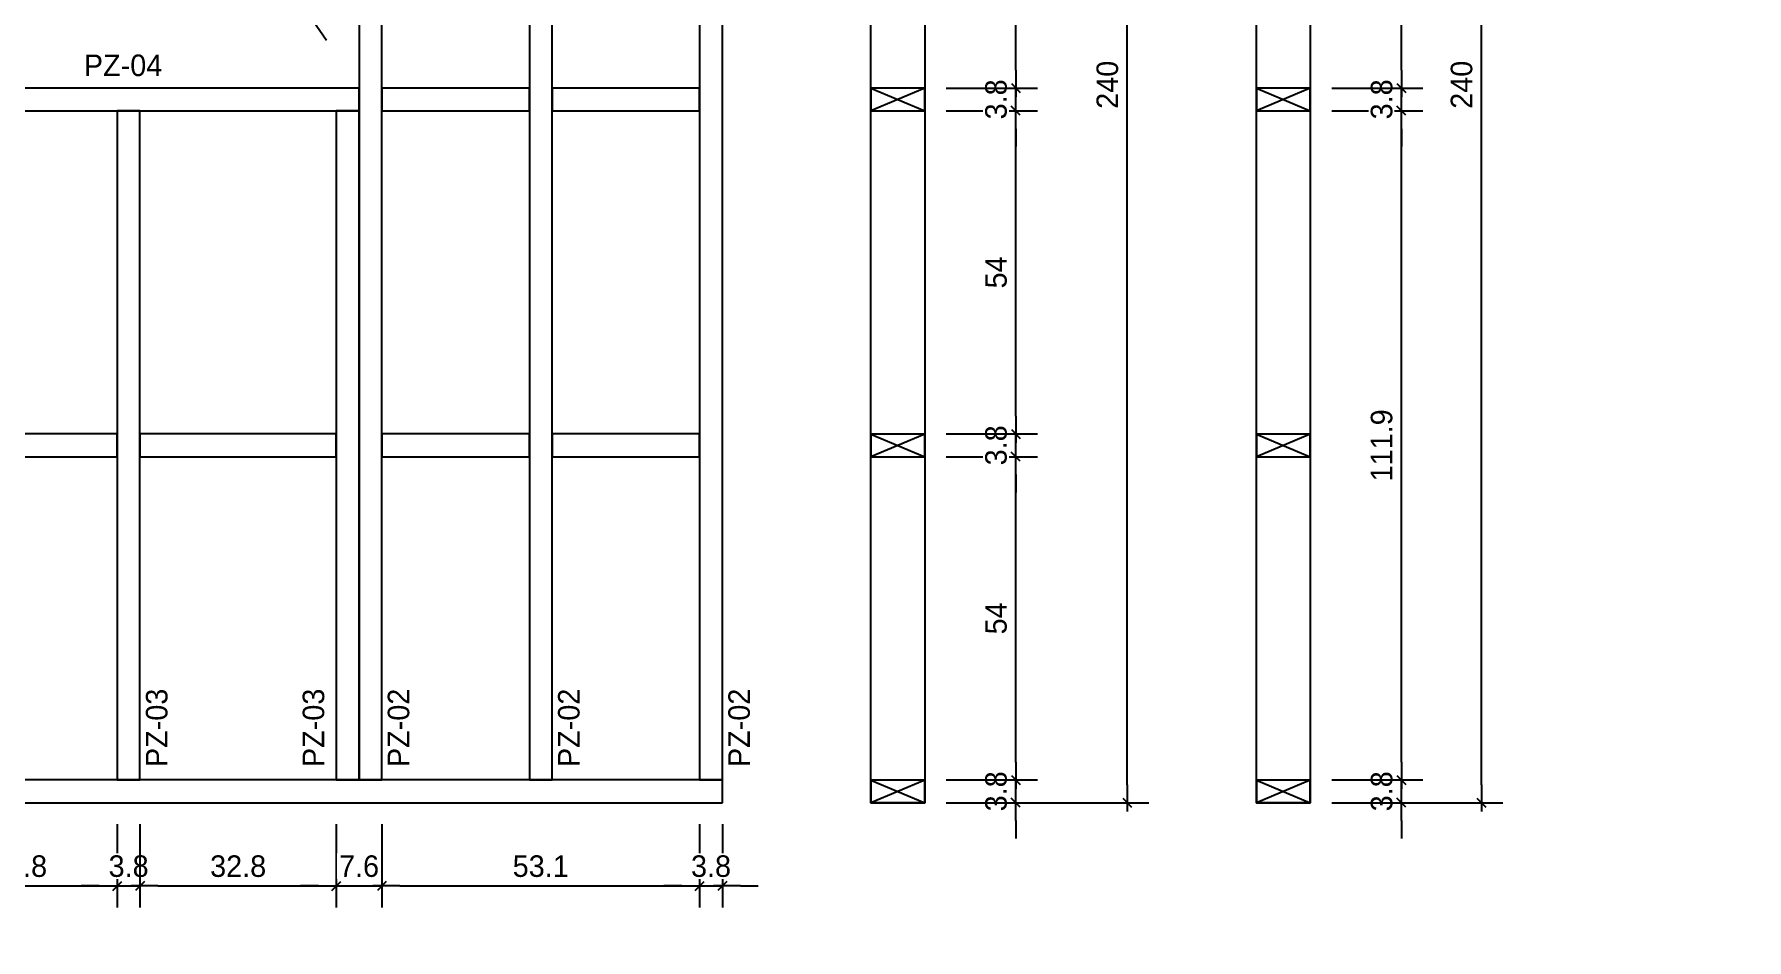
# Model space of a CAD drawing. Header units: millimetres. Extents: x 19458 to 19801, y 4351 to 4752.
# Drawn here: x 19520.643 to 19523.504, y 4504.758 to 4506.272 of the extents above; entities that cross this region are included whole.
import ezdxf

# ---------------------------------------------------------------- set-up
doc = ezdxf.new("R2010")
doc.units = ezdxf.units.MM
doc.linetypes.add('HIDDEN2', pattern=[4.7625, 3.175, -1.5875])
for name, color, linetype in [('0 @ 0.2', 7, 'Continuous'), ('cotas', 1, 'Continuous'), ('cotas @ 400', 1, 'Continuous'), ('cotas @ 500', 1, 'Continuous'), ('PANELES PARED', 2, 'Continuous'), ('TEXTO @ 0.2', 2, 'Continuous')]:
    doc.layers.add(name, color=color, linetype=linetype)
doc.styles.add('century gothic', font='GOTHIC.TTF')
doc.styles.add('COTAS SMC', font='GOTHIC.TTF')
doc.dimstyles.new('ANOTATIVE 100 SMCONSTRUCCIONES', dxfattribs={"dimscale": 0, "dimtxt": 0.18, "dimasz": 0.15, "dimexe": 0.18, "dimexo": 0.09, "dimgap": 0.1, "dimtad": 1, "dimzin": 0, "dimdsep": 46, "dimtxsty": 'century gothic', "dimblk1": 'FLECHA1', "dimblk2": 'FLECHA1', "dimsah": 1, "dimcen": 0.18, "dimdle": 0.075, "dimclrd": 1, "dimclre": 1, "dimclrt": 2, "dimaunit": 1, "dimadec": 0, "dimazin": 0, "dimtfac": 0.75, "dimtix": 1, "dimtmove": 2, "dimatfit": 3, "dimfxl": 0.09, "dimtvp": 1.5, "dimtfill": 1, "dimtolj": 1, "dimtzin": 0, "dimarcsym": 0})
doc.dimstyles.new('ANOTATIVE CM SMCONSTRUCCIONES', dxfattribs={"dimscale": 0, "dimtxt": 0.18, "dimasz": 0.15, "dimexe": 0.18, "dimexo": 0.18, "dimgap": 0.07, "dimtad": 1, "dimdec": 1, "dimlfac": 100, "dimdsep": 46, "dimtxsty": 'century gothic', "dimblk1": 'FLECHA1', "dimblk2": 'FLECHA1', "dimsah": 1, "dimcen": 0.18, "dimdle": 0.075, "dimclrd": 1, "dimclre": 1, "dimclrt": 2, "dimaunit": 1, "dimadec": 0, "dimazin": 2, "dimtfac": 0.75, "dimtdec": 1, "dimtix": 1, "dimtmove": 2, "dimatfit": 3, "dimfxl": 0.09, "dimtvp": 1.5, "dimtfill": 1, "dimtolj": 1, "dimtzin": 0, "dimarcsym": 0})
doc.dimstyles.new('PIES SMCONSTRUCCIONES', dxfattribs={"dimscale": 0, "dimtxt": 0.18, "dimasz": 0.2, "dimexe": 0.18, "dimexo": 0, "dimgap": 0.1, "dimtad": 1, "dimdec": 0, "dimlfac": 39.370079, "dimzin": 0, "dimdsep": 46, "dimlunit": 4, "dimtxsty": 'COTAS SMC', "dimblk1": 'FLECHA1', "dimblk2": 'FLECHA1', "dimsah": 1, "dimcen": 0.2, "dimdle": 0.075, "dimclrd": 1, "dimclre": 1, "dimclrt": 2, "dimaunit": 1, "dimadec": 0, "dimazin": 0, "dimtfac": 0.75, "dimtdec": 0, "dimtix": 1, "dimtmove": 2, "dimatfit": 3, "dimfxl": 0.09, "dimtvp": 1.5, "dimtfill": 1, "dimtolj": 1, "dimtzin": 0, "dimarcsym": 0})

# ---------------------------------------------------------------- blocks, each defined once
blk = doc.blocks.new('FLECHA1')
at = {"color": 4}
blk.add_line((-0.246176, -0.248081), (0.248081, 0.25), dxfattribs=at)
at = {"color": 1}
blk.add_line((-1, 0), (0.496162, 0), dxfattribs=at)
blk = doc.blocks.new('*D1568')
at = {"layer": 'cotas', "color": 1, "lineweight": -2, "transparency": 16777216}
for p, q in [((19614.326, 4625.8448), (19614.326, 4700.8448)), ((19570.9836, 4550.8448), (19524.326, 4550.8448)), ((19614.326, 4548.4298), (19614.326, 4550.8448)), ((19570.5339, 4548.4298), (19524.326, 4548.4298)), ((19614.326, 4473.4298), (19614.326, 4398.4298))]:
    blk.add_line(p, q, dxfattribs=at)
at = {"layer": 'Defpoints', "color": 0, "transparency": 16777216}
for p in [(19614.326, 4550.8448), (19615.9836, 4550.8448), (19615.5339, 4548.4298)]:
    blk.add_point(p, dxfattribs=at)
at = {"layer": 'cotas', "color": 1, "lineweight": -2, "transparency": 16777216, "xscale": 75, "yscale": 75, "zscale": 75}
for p, rotation in [((19614.326, 4550.8448), 270), ((19614.326, 4548.4298), 90)]:
    blk.add_blockref('FLECHA1', p, dxfattribs=dict(at, rotation=rotation))
at = {"layer": 'cotas', "color": 2, "transparency": 16777216, "insert": (19517.3376, 4549.6373), "char_height": 90, "attachment_point": 5, "rotation": 90, "style": 'century gothic', "bg_fill": 3, "box_fill_scale": 1.1, "bg_fill_color": 256, "bg_fill_true_color": 13158600, "bg_fill_transparency": 0}
blk.add_mtext('\\A1;2.42', dxfattribs=at)
blk = doc.blocks.new('*D1620')
at = {"layer": 'cotas', "color": 1, "lineweight": -2, "transparency": 16777216}
for p, q in [((19614.326, 4610.8448), (19614.326, 4670.8448)), ((19579.9836, 4550.8448), (19542.326, 4550.8448)), ((19614.326, 4548.4298), (19614.326, 4550.8448)), ((19579.5339, 4548.4298), (19542.326, 4548.4298)), ((19614.326, 4488.4298), (19614.326, 4428.4298))]:
    blk.add_line(p, q, dxfattribs=at)
at = {"layer": 'Defpoints', "color": 0, "transparency": 16777216}
for p in [(19614.326, 4550.8448), (19615.9836, 4550.8448), (19615.5339, 4548.4298)]:
    blk.add_point(p, dxfattribs=at)
at = {"layer": 'cotas', "color": 1, "lineweight": -2, "transparency": 16777216, "xscale": 60, "yscale": 60, "zscale": 60}
for p, rotation in [((19614.326, 4550.8448), 270), ((19614.326, 4548.4298), 90)]:
    blk.add_blockref('FLECHA1', p, dxfattribs=dict(at, rotation=rotation))
at = {"layer": 'cotas', "color": 2, "transparency": 16777216, "insert": (19536.7353, 4549.6373), "char_height": 72, "attachment_point": 5, "rotation": 90, "style": 'century gothic', "bg_fill": 3, "box_fill_scale": 1.1, "bg_fill_color": 256, "bg_fill_true_color": 13158600, "bg_fill_transparency": 0}
blk.add_mtext('\\A1;2.42', dxfattribs=at)
blk = doc.blocks.new('*D1623')
at = {"layer": 'cotas', "color": 1, "lineweight": -2, "transparency": 16777216}
for p, q in [((19620.0128, 4651.7533), (19620.0128, 4751.7533)), ((19620.4168, 4551.7533), (19530.0128, 4551.7533)), ((19620.0128, 4550.5333), (19620.0128, 4551.7533)), ((19620.4168, 4550.5333), (19530.0128, 4550.5333)), ((19620.0128, 4450.5333), (19620.0128, 4350.5333))]:
    blk.add_line(p, q, dxfattribs=at)
at = {"layer": 'Defpoints', "color": 0, "transparency": 16777216}
for p in [(19620.0128, 4551.7533), (19620.4168, 4551.7533), (19620.4168, 4550.5333)]:
    blk.add_point(p, dxfattribs=at)
at = {"layer": 'cotas', "color": 1, "lineweight": -2, "transparency": 16777216, "xscale": 100, "yscale": 100, "zscale": 100}
for p, rotation in [((19620.0128, 4551.7533), 270), ((19620.0128, 4550.5333), 90)]:
    blk.add_blockref('FLECHA1', p, dxfattribs=dict(at, rotation=rotation))
at = {"layer": 'cotas', "color": 2, "transparency": 16777216, "insert": (19523.8809, 4551.1433), "char_height": 90, "attachment_point": 5, "rotation": 90, "style": 'COTAS SMC', "bg_fill": 3, "box_fill_scale": 1.1, "bg_fill_color": 256, "bg_fill_true_color": 13158600, "bg_fill_transparency": 0}
blk.add_mtext("\\A1;4'", dxfattribs=at)
blk = doc.blocks.new('PP4')
at = {"layer": 'PANELES PARED', "color": 8, "linetype": 'HIDDEN2', "ltscale": 0.1}
for p, q in [((19448.6837, 4512.4124), (19449.4537, 4511.283)), ((19448.6837, 4511.283), (19449.4537, 4512.4124))]:
    blk.add_line(p, q, dxfattribs=at)
at = {"layer": 'PANELES PARED'}
for points in [[(19450.0607, 4512.4504), (19450.0607, 4512.4884), (19447.2492, 4512.4884), (19447.2492, 4512.4504)], [(19447.2872, 4512.4504), (19447.2492, 4512.4504), (19447.2492, 4510.1264), (19447.2872, 4510.1264)], [(19447.6363, 4512.4504), (19447.5983, 4512.4504), (19447.5983, 4510.1264), (19447.6363, 4510.1264)], [(19447.9855, 4512.4504), (19447.9475, 4512.4504), (19447.9475, 4510.1264), (19447.9855, 4510.1264)], [(19448.3346, 4512.4504), (19448.2966, 4512.4504), (19448.2966, 4510.1264), (19448.3346, 4510.1264)], [(19448.6837, 4512.4504), (19448.6457, 4512.4504), (19448.6457, 4510.1264), (19448.6837, 4510.1264)], [(19449.4537, 4512.4124), (19449.4537, 4512.4504), (19448.6837, 4512.4504), (19448.6837, 4512.4124)], [(19449.4917, 4512.4504), (19449.4537, 4512.4504), (19449.4537, 4510.1264), (19449.4917, 4510.1264)], [(19449.7762, 4512.4504), (19449.7382, 4512.4504), (19449.7382, 4510.1264), (19449.7762, 4510.1264)], [(19450.0607, 4512.4504), (19450.0227, 4512.4504), (19450.0227, 4510.1264), (19450.0607, 4510.1264)], [(19447.5983, 4511.8287), (19447.5983, 4511.8667), (19447.2872, 4511.8667), (19447.2872, 4511.8287)], [(19447.9475, 4511.8287), (19447.9475, 4511.8667), (19447.6363, 4511.8667), (19447.6363, 4511.8287)], [(19448.2966, 4511.8287), (19448.2966, 4511.8667), (19447.9855, 4511.8667), (19447.9855, 4511.8287)], [(19448.6457, 4511.8287), (19448.6457, 4511.8667), (19448.3346, 4511.8667), (19448.3346, 4511.8287)], [(19449.7382, 4511.8287), (19449.7382, 4511.8667), (19449.4917, 4511.8667), (19449.4917, 4511.8287)], [(19450.0227, 4511.8287), (19450.0227, 4511.8667), (19449.7762, 4511.8667), (19449.7762, 4511.8287)], [(19447.5983, 4511.245), (19447.5983, 4511.283), (19447.2872, 4511.283), (19447.2872, 4511.245)], [(19447.9475, 4511.245), (19447.9475, 4511.283), (19447.6363, 4511.283), (19447.6363, 4511.245)], [(19448.2966, 4511.245), (19448.2966, 4511.283), (19447.9855, 4511.283), (19447.9855, 4511.245)], [(19448.6457, 4511.245), (19448.6457, 4511.283), (19448.3346, 4511.283), (19448.3346, 4511.245)], [(19449.4537, 4511.245), (19449.4537, 4511.283), (19448.6837, 4511.283), (19448.6837, 4511.245)], [(19449.7382, 4511.245), (19449.7382, 4511.283), (19449.4917, 4511.283), (19449.4917, 4511.245)], [(19450.0227, 4511.245), (19450.0227, 4511.283), (19449.7762, 4511.283), (19449.7762, 4511.245)], [(19448.7217, 4511.245), (19448.6837, 4511.245), (19448.6837, 4510.1264), (19448.7217, 4510.1264)], [(19449.0877, 4511.245), (19449.0497, 4511.245), (19449.0497, 4510.1264), (19449.0877, 4510.1264)], [(19449.4537, 4511.245), (19449.4157, 4511.245), (19449.4157, 4510.1264), (19449.4537, 4510.1264)], [(19447.5983, 4510.6667), (19447.5983, 4510.7047), (19447.2872, 4510.7047), (19447.2872, 4510.6667)], [(19447.9475, 4510.6667), (19447.9475, 4510.7047), (19447.6363, 4510.7047), (19447.6363, 4510.6667)], [(19448.2966, 4510.6667), (19448.2966, 4510.7047), (19447.9855, 4510.7047), (19447.9855, 4510.6667)], [(19448.6457, 4510.6667), (19448.6457, 4510.7047), (19448.3346, 4510.7047), (19448.3346, 4510.6667)], [(19449.0497, 4510.6667), (19449.0497, 4510.7047), (19448.7217, 4510.7047), (19448.7217, 4510.6667)], [(19449.4157, 4510.6667), (19449.4157, 4510.7047), (19449.0877, 4510.7047), (19449.0877, 4510.6667)], [(19449.7382, 4510.6667), (19449.7382, 4510.7047), (19449.4917, 4510.7047), (19449.4917, 4510.6667)], [(19450.0227, 4510.6667), (19450.0227, 4510.7047), (19449.7762, 4510.7047), (19449.7762, 4510.6667)], [(19450.0607, 4510.0884), (19450.0607, 4510.1264), (19447.2492, 4510.1264), (19447.2492, 4510.0884)]]:
    blk.add_lwpolyline(points, close=True, dxfattribs=at)
blk = doc.blocks.new('PZ1')
at = {"layer": 'PANELES PARED'}
for p, q in [((19503.9863, 4507.8495), (19504.0243, 4507.7595)), ((19503.9863, 4507.7595), (19504.0243, 4507.8495))]:
    blk.add_line(p, q, dxfattribs=at)
blk.add_lwpolyline([(19503.9863, 4507.7595), (19504.0243, 4507.7595), (19504.0243, 4507.8495), (19503.9863, 4507.8495)], close=True, dxfattribs=at)
blk = doc.blocks.new('*D182')
at = {"color": 1, "lineweight": -2, "transparency": 16777216}
for p, q in [((19522.2829, 4505.0553), (19522.2829, 4505.0853)), ((19522.1667, 4505.0253), (19522.3189, 4505.0253)), ((19522.2829, 4504.9873), (19522.2829, 4505.0253)), ((19522.1667, 4504.9873), (19522.3189, 4504.9873)), ((19522.2829, 4504.9573), (19522.2829, 4504.9273))]:
    blk.add_line(p, q, dxfattribs=at)
at = {"layer": 'Defpoints', "color": 0, "transparency": 16777216}
for p in [(19522.1307, 4505.0253), (19522.1307, 4504.9873)]:
    blk.add_point(p, dxfattribs=at)
at = {"color": 1, "lineweight": -2, "transparency": 16777216, "xscale": 0.03, "yscale": 0.03, "zscale": 0.03}
for p, rotation in [((19522.2829, 4505.0253), 270), ((19522.2829, 4504.9873), 90)]:
    blk.add_blockref('FLECHA1', p, dxfattribs=dict(at, rotation=rotation))
at = {"color": 2, "transparency": 16777216, "insert": (19522.25, 4505.0063), "char_height": 0.036, "attachment_point": 5, "rotation": 90, "style": 'century gothic', "bg_fill": 3, "box_fill_scale": 1.1, "bg_fill_color": 256, "bg_fill_true_color": 13158600, "bg_fill_transparency": 0}
blk.add_mtext('\\A1;3.8', dxfattribs=at)
at = {"layer": 'Defpoints', "color": 0, "transparency": 16777216}
blk.add_point((19522.2829, 4505.0253), dxfattribs=at)
blk = doc.blocks.new('*D183')
at = {"color": 1, "lineweight": -2, "transparency": 16777216}
for p, q in [((19522.1667, 4505.5656), (19522.3189, 4505.5656)), ((19522.2829, 4505.0553), (19522.2829, 4505.5356)), ((19522.1667, 4505.0253), (19522.3189, 4505.0253))]:
    blk.add_line(p, q, dxfattribs=at)
at = {"layer": 'Defpoints', "color": 0, "transparency": 16777216}
for p in [(19522.1307, 4505.5656), (19522.2829, 4505.5656), (19522.1307, 4505.0253)]:
    blk.add_point(p, dxfattribs=at)
at = {"color": 1, "lineweight": -2, "transparency": 16777216, "xscale": 0.03, "yscale": 0.03, "zscale": 0.03}
for p, rotation in [((19522.2829, 4505.5656), 90), ((19522.2829, 4505.0253), 270)]:
    blk.add_blockref('FLECHA1', p, dxfattribs=dict(at, rotation=rotation))
at = {"color": 2, "transparency": 16777216, "insert": (19522.25, 4505.2954), "char_height": 0.036, "attachment_point": 5, "rotation": 90, "style": 'century gothic', "bg_fill": 3, "box_fill_scale": 1.1, "bg_fill_color": 256, "bg_fill_true_color": 13158600, "bg_fill_transparency": 0}
blk.add_mtext('\\A1;54', dxfattribs=at)
blk = doc.blocks.new('*D184')
at = {"color": 1, "lineweight": -2, "transparency": 16777216}
for p, q in [((19522.2829, 4505.6336), (19522.2829, 4505.6636)), ((19522.1667, 4505.6036), (19522.3189, 4505.6036)), ((19522.2829, 4505.5656), (19522.2829, 4505.6036)), ((19522.1667, 4505.5656), (19522.3189, 4505.5656)), ((19522.2829, 4505.5356), (19522.2829, 4505.5056))]:
    blk.add_line(p, q, dxfattribs=at)
at = {"layer": 'Defpoints', "color": 0, "transparency": 16777216}
for p in [(19522.1307, 4505.6036), (19522.1307, 4505.5656)]:
    blk.add_point(p, dxfattribs=at)
at = {"color": 1, "lineweight": -2, "transparency": 16777216, "xscale": 0.03, "yscale": 0.03, "zscale": 0.03}
for p, rotation in [((19522.2829, 4505.6036), 270), ((19522.2829, 4505.5656), 90)]:
    blk.add_blockref('FLECHA1', p, dxfattribs=dict(at, rotation=rotation))
at = {"color": 2, "transparency": 16777216, "insert": (19522.25, 4505.5846), "char_height": 0.036, "attachment_point": 5, "rotation": 90, "style": 'century gothic', "bg_fill": 3, "box_fill_scale": 1.1, "bg_fill_color": 256, "bg_fill_true_color": 13158600, "bg_fill_transparency": 0}
blk.add_mtext('\\A1;3.8', dxfattribs=at)
at = {"layer": 'Defpoints', "color": 0, "transparency": 16777216}
blk.add_point((19522.2829, 4505.6036), dxfattribs=at)
blk = doc.blocks.new('*D185')
at = {"color": 1, "lineweight": -2, "transparency": 16777216}
for p, q in [((19522.1667, 4506.1439), (19522.3189, 4506.1439)), ((19522.2829, 4505.6336), (19522.2829, 4506.1139)), ((19522.1667, 4505.6036), (19522.3189, 4505.6036))]:
    blk.add_line(p, q, dxfattribs=at)
at = {"layer": 'Defpoints', "color": 0, "transparency": 16777216}
for p in [(19522.1307, 4506.1439), (19522.2829, 4506.1439), (19522.1307, 4505.6036)]:
    blk.add_point(p, dxfattribs=at)
at = {"color": 1, "lineweight": -2, "transparency": 16777216, "xscale": 0.03, "yscale": 0.03, "zscale": 0.03}
for p, rotation in [((19522.2829, 4506.1439), 90), ((19522.2829, 4505.6036), 270)]:
    blk.add_blockref('FLECHA1', p, dxfattribs=dict(at, rotation=rotation))
at = {"color": 2, "transparency": 16777216, "insert": (19522.25, 4505.8737), "char_height": 0.036, "attachment_point": 5, "rotation": 90, "style": 'century gothic', "bg_fill": 3, "box_fill_scale": 1.1, "bg_fill_color": 256, "bg_fill_true_color": 13158600, "bg_fill_transparency": 0}
blk.add_mtext('\\A1;54', dxfattribs=at)
blk = doc.blocks.new('*D186')
at = {"color": 1, "lineweight": -2, "transparency": 16777216}
for p, q in [((19522.2829, 4506.2119), (19522.2829, 4506.2419)), ((19522.1667, 4506.1819), (19522.3189, 4506.1819)), ((19522.2829, 4506.1439), (19522.2829, 4506.1819)), ((19522.1667, 4506.1439), (19522.3189, 4506.1439)), ((19522.2829, 4506.1139), (19522.2829, 4506.0839))]:
    blk.add_line(p, q, dxfattribs=at)
at = {"layer": 'Defpoints', "color": 0, "transparency": 16777216}
for p in [(19522.1307, 4506.1819), (19522.1307, 4506.1439)]:
    blk.add_point(p, dxfattribs=at)
at = {"color": 1, "lineweight": -2, "transparency": 16777216, "xscale": 0.03, "yscale": 0.03, "zscale": 0.03}
for p, rotation in [((19522.2829, 4506.1819), 270), ((19522.2829, 4506.1439), 90)]:
    blk.add_blockref('FLECHA1', p, dxfattribs=dict(at, rotation=rotation))
at = {"color": 2, "transparency": 16777216, "insert": (19522.25, 4506.1629), "char_height": 0.036, "attachment_point": 5, "rotation": 90, "style": 'century gothic', "bg_fill": 3, "box_fill_scale": 1.1, "bg_fill_color": 256, "bg_fill_true_color": 13158600, "bg_fill_transparency": 0}
blk.add_mtext('\\A1;3.8', dxfattribs=at)
at = {"layer": 'Defpoints', "color": 0, "transparency": 16777216}
blk.add_point((19522.2829, 4506.1819), dxfattribs=at)
blk = doc.blocks.new('*D187')
at = {"color": 1, "lineweight": -2, "transparency": 16777216}
for p, q in [((19522.1667, 4506.7466), (19522.3189, 4506.7466)), ((19522.2829, 4506.2119), (19522.2829, 4506.7166)), ((19522.1667, 4506.1819), (19522.3189, 4506.1819))]:
    blk.add_line(p, q, dxfattribs=at)
at = {"layer": 'Defpoints', "color": 0, "transparency": 16777216}
for p in [(19522.1307, 4506.7466), (19522.2829, 4506.7466), (19522.1307, 4506.1819)]:
    blk.add_point(p, dxfattribs=at)
at = {"color": 1, "lineweight": -2, "transparency": 16777216, "xscale": 0.03, "yscale": 0.03, "zscale": 0.03}
for p, rotation in [((19522.2829, 4506.7466), 90), ((19522.2829, 4506.1819), 270)]:
    blk.add_blockref('FLECHA1', p, dxfattribs=dict(at, rotation=rotation))
at = {"color": 2, "transparency": 16777216, "insert": (19522.25, 4506.4642), "char_height": 0.036, "attachment_point": 5, "rotation": 90, "style": 'century gothic', "bg_fill": 3, "box_fill_scale": 1.1, "bg_fill_color": 256, "bg_fill_true_color": 13158600, "bg_fill_transparency": 0}
blk.add_mtext('\\A1;56.5', dxfattribs=at)
blk = doc.blocks.new('*D191')
at = {"color": 1, "lineweight": -2, "transparency": 16777216}
for p, q in [((19522.1667, 4507.3873), (19522.5049, 4507.3873)), ((19522.4689, 4505.0173), (19522.4689, 4507.3573)), ((19522.1667, 4504.9873), (19522.5049, 4504.9873))]:
    blk.add_line(p, q, dxfattribs=at)
at = {"layer": 'Defpoints', "color": 0, "transparency": 16777216}
for p in [(19522.1307, 4507.3873), (19522.4689, 4507.3873), (19522.1307, 4504.9873)]:
    blk.add_point(p, dxfattribs=at)
at = {"color": 1, "lineweight": -2, "transparency": 16777216, "xscale": 0.03, "yscale": 0.03, "zscale": 0.03}
for p, rotation in [((19522.4689, 4507.3873), 90), ((19522.4689, 4504.9873), 270)]:
    blk.add_blockref('FLECHA1', p, dxfattribs=dict(at, rotation=rotation))
at = {"color": 2, "transparency": 16777216, "insert": (19522.436, 4506.1873), "char_height": 0.036, "attachment_point": 5, "rotation": 90, "style": 'century gothic', "bg_fill": 3, "box_fill_scale": 1.1, "bg_fill_color": 256, "bg_fill_true_color": 13158600, "bg_fill_transparency": 0}
blk.add_mtext('\\A1;240', dxfattribs=at)
blk = doc.blocks.new('*D207')
at = {"color": 1, "lineweight": -2, "transparency": 16777216}
for p, q in [((19520.4537, 4504.9513), (19520.4537, 4504.8121)), ((19520.7817, 4504.9513), (19520.7817, 4504.8121)), ((19520.4837, 4504.8481), (19520.7517, 4504.8481))]:
    blk.add_line(p, q, dxfattribs=at)
at = {"layer": 'Defpoints', "color": 0, "transparency": 16777216}
for p in [(19520.4537, 4504.9873), (19520.7817, 4504.9873), (19520.7817, 4504.8481)]:
    blk.add_point(p, dxfattribs=at)
at = {"color": 1, "lineweight": -2, "transparency": 16777216, "xscale": 0.03, "yscale": 0.03, "zscale": 0.03, "rotation": 180}
blk.add_blockref('FLECHA1', (19520.4537, 4504.8481), dxfattribs=at)
at = {"color": 1, "lineweight": -2, "transparency": 16777216, "xscale": 0.03, "yscale": 0.03, "zscale": 0.03}
blk.add_blockref('FLECHA1', (19520.7817, 4504.8481), dxfattribs=at)
at = {"color": 2, "transparency": 16777216, "insert": (19520.6177, 4504.881), "char_height": 0.036, "attachment_point": 5, "style": 'century gothic', "bg_fill": 3, "box_fill_scale": 1.1, "bg_fill_color": 256, "bg_fill_true_color": 13158600, "bg_fill_transparency": 0}
blk.add_mtext('\\A1;32.8', dxfattribs=at)
blk = doc.blocks.new('*D208')
at = {"color": 1, "lineweight": -2, "transparency": 16777216}
for p, q in [((19520.7817, 4504.9513), (19520.7817, 4504.8121)), ((19520.8197, 4504.9513), (19520.8197, 4504.8121)), ((19520.7517, 4504.8481), (19520.7217, 4504.8481)), ((19520.7817, 4504.8481), (19520.8197, 4504.8481)), ((19520.8497, 4504.8481), (19520.8797, 4504.8481))]:
    blk.add_line(p, q, dxfattribs=at)
at = {"layer": 'Defpoints', "color": 0, "transparency": 16777216}
for p in [(19520.7817, 4504.9873), (19520.8197, 4504.9873)]:
    blk.add_point(p, dxfattribs=at)
at = {"color": 1, "lineweight": -2, "transparency": 16777216, "xscale": 0.03, "yscale": 0.03, "zscale": 0.03}
blk.add_blockref('FLECHA1', (19520.7817, 4504.8481), dxfattribs=at)
at = {"color": 1, "lineweight": -2, "transparency": 16777216, "xscale": 0.03, "yscale": 0.03, "zscale": 0.03, "rotation": 180}
blk.add_blockref('FLECHA1', (19520.8197, 4504.8481), dxfattribs=at)
at = {"color": 2, "transparency": 16777216, "insert": (19520.8007, 4504.881), "char_height": 0.036, "attachment_point": 5, "style": 'century gothic', "bg_fill": 3, "box_fill_scale": 1.1, "bg_fill_color": 256, "bg_fill_true_color": 13158600, "bg_fill_transparency": 0}
blk.add_mtext('\\A1;3.8', dxfattribs=at)
at = {"layer": 'Defpoints', "color": 0, "transparency": 16777216}
blk.add_point((19520.8197, 4504.8481), dxfattribs=at)
blk = doc.blocks.new('*D209')
at = {"color": 1, "lineweight": -2, "transparency": 16777216}
for p, q in [((19520.8197, 4504.9513), (19520.8197, 4504.8121)), ((19521.1477, 4504.9513), (19521.1477, 4504.8121)), ((19520.8497, 4504.8481), (19521.1177, 4504.8481))]:
    blk.add_line(p, q, dxfattribs=at)
at = {"layer": 'Defpoints', "color": 0, "transparency": 16777216}
for p in [(19520.8197, 4504.9873), (19521.1477, 4504.9873), (19521.1477, 4504.8481)]:
    blk.add_point(p, dxfattribs=at)
at = {"color": 1, "lineweight": -2, "transparency": 16777216, "xscale": 0.03, "yscale": 0.03, "zscale": 0.03, "rotation": 180}
blk.add_blockref('FLECHA1', (19520.8197, 4504.8481), dxfattribs=at)
at = {"color": 1, "lineweight": -2, "transparency": 16777216, "xscale": 0.03, "yscale": 0.03, "zscale": 0.03}
blk.add_blockref('FLECHA1', (19521.1477, 4504.8481), dxfattribs=at)
at = {"color": 2, "transparency": 16777216, "insert": (19520.9837, 4504.881), "char_height": 0.036, "attachment_point": 5, "style": 'century gothic', "bg_fill": 3, "box_fill_scale": 1.1, "bg_fill_color": 256, "bg_fill_true_color": 13158600, "bg_fill_transparency": 0}
blk.add_mtext('\\A1;32.8', dxfattribs=at)
blk = doc.blocks.new('*D210')
at = {"color": 1, "lineweight": -2, "transparency": 16777216}
for p, q in [((19521.1477, 4504.9513), (19521.1477, 4504.8121)), ((19521.2237, 4504.9513), (19521.2237, 4504.8121)), ((19521.1177, 4504.8481), (19521.0877, 4504.8481)), ((19521.1477, 4504.8481), (19521.2237, 4504.8481)), ((19521.2537, 4504.8481), (19521.2837, 4504.8481))]:
    blk.add_line(p, q, dxfattribs=at)
at = {"layer": 'Defpoints', "color": 0, "transparency": 16777216}
for p in [(19521.1477, 4504.9873), (19521.2237, 4504.9873)]:
    blk.add_point(p, dxfattribs=at)
at = {"color": 1, "lineweight": -2, "transparency": 16777216, "xscale": 0.03, "yscale": 0.03, "zscale": 0.03}
blk.add_blockref('FLECHA1', (19521.1477, 4504.8481), dxfattribs=at)
at = {"color": 1, "lineweight": -2, "transparency": 16777216, "xscale": 0.03, "yscale": 0.03, "zscale": 0.03, "rotation": 180}
blk.add_blockref('FLECHA1', (19521.2237, 4504.8481), dxfattribs=at)
at = {"color": 2, "transparency": 16777216, "insert": (19521.1857, 4504.881), "char_height": 0.036, "attachment_point": 5, "style": 'century gothic', "bg_fill": 3, "box_fill_scale": 1.1, "bg_fill_color": 256, "bg_fill_true_color": 13158600, "bg_fill_transparency": 0}
blk.add_mtext('\\A1;7.6', dxfattribs=at)
at = {"layer": 'Defpoints', "color": 0, "transparency": 16777216}
blk.add_point((19521.2237, 4504.8481), dxfattribs=at)
blk = doc.blocks.new('*D211')
at = {"color": 1, "lineweight": -2, "transparency": 16777216}
for p, q in [((19521.2237, 4504.9513), (19521.2237, 4504.8121)), ((19521.7547, 4504.9513), (19521.7547, 4504.8121)), ((19521.2537, 4504.8481), (19521.7247, 4504.8481))]:
    blk.add_line(p, q, dxfattribs=at)
at = {"layer": 'Defpoints', "color": 0, "transparency": 16777216}
for p in [(19521.2237, 4504.9873), (19521.7547, 4504.9873), (19521.7547, 4504.8481)]:
    blk.add_point(p, dxfattribs=at)
at = {"color": 1, "lineweight": -2, "transparency": 16777216, "xscale": 0.03, "yscale": 0.03, "zscale": 0.03, "rotation": 180}
blk.add_blockref('FLECHA1', (19521.2237, 4504.8481), dxfattribs=at)
at = {"color": 1, "lineweight": -2, "transparency": 16777216, "xscale": 0.03, "yscale": 0.03, "zscale": 0.03}
blk.add_blockref('FLECHA1', (19521.7547, 4504.8481), dxfattribs=at)
at = {"color": 2, "transparency": 16777216, "insert": (19521.4892, 4504.881), "char_height": 0.036, "attachment_point": 5, "style": 'century gothic', "bg_fill": 3, "box_fill_scale": 1.1, "bg_fill_color": 256, "bg_fill_true_color": 13158600, "bg_fill_transparency": 0}
blk.add_mtext('\\A1;53.1', dxfattribs=at)
blk = doc.blocks.new('*D212')
at = {"color": 1, "lineweight": -2, "transparency": 16777216}
for p, q in [((19521.7547, 4504.9513), (19521.7547, 4504.8121)), ((19521.7927, 4504.9513), (19521.7927, 4504.8121)), ((19521.7247, 4504.8481), (19521.6947, 4504.8481)), ((19521.7547, 4504.8481), (19521.7927, 4504.8481)), ((19521.8227, 4504.8481), (19521.8527, 4504.8481))]:
    blk.add_line(p, q, dxfattribs=at)
at = {"layer": 'Defpoints', "color": 0, "transparency": 16777216}
for p in [(19521.7547, 4504.9873), (19521.7927, 4504.9873)]:
    blk.add_point(p, dxfattribs=at)
at = {"color": 1, "lineweight": -2, "transparency": 16777216, "xscale": 0.03, "yscale": 0.03, "zscale": 0.03}
blk.add_blockref('FLECHA1', (19521.7547, 4504.8481), dxfattribs=at)
at = {"color": 1, "lineweight": -2, "transparency": 16777216, "xscale": 0.03, "yscale": 0.03, "zscale": 0.03, "rotation": 180}
blk.add_blockref('FLECHA1', (19521.7927, 4504.8481), dxfattribs=at)
at = {"color": 2, "transparency": 16777216, "insert": (19521.7737, 4504.881), "char_height": 0.036, "attachment_point": 5, "style": 'century gothic', "bg_fill": 3, "box_fill_scale": 1.1, "bg_fill_color": 256, "bg_fill_true_color": 13158600, "bg_fill_transparency": 0}
blk.add_mtext('\\A1;3.8', dxfattribs=at)
at = {"layer": 'Defpoints', "color": 0, "transparency": 16777216}
blk.add_point((19521.7927, 4504.8481), dxfattribs=at)
blk = doc.blocks.new('*D215')
at = {"color": 1, "lineweight": -2, "transparency": 16777216}
for p, q in [((19522.9272, 4505.0553), (19522.9272, 4505.0853)), ((19522.8109, 4505.0253), (19522.9632, 4505.0253)), ((19522.9272, 4504.9873), (19522.9272, 4505.0253)), ((19522.8109, 4504.9873), (19522.9632, 4504.9873)), ((19522.9272, 4504.9573), (19522.9272, 4504.9273))]:
    blk.add_line(p, q, dxfattribs=at)
at = {"layer": 'Defpoints', "color": 0, "transparency": 16777216}
for p in [(19522.7749, 4505.0253), (19522.7749, 4504.9873)]:
    blk.add_point(p, dxfattribs=at)
at = {"color": 1, "lineweight": -2, "transparency": 16777216, "xscale": 0.03, "yscale": 0.03, "zscale": 0.03}
for p, rotation in [((19522.9272, 4505.0253), 270), ((19522.9272, 4504.9873), 90)]:
    blk.add_blockref('FLECHA1', p, dxfattribs=dict(at, rotation=rotation))
at = {"color": 2, "transparency": 16777216, "insert": (19522.8942, 4505.0063), "char_height": 0.036, "attachment_point": 5, "rotation": 90, "style": 'century gothic', "bg_fill": 3, "box_fill_scale": 1.1, "bg_fill_color": 256, "bg_fill_true_color": 13158600, "bg_fill_transparency": 0}
blk.add_mtext('\\A1;3.8', dxfattribs=at)
at = {"layer": 'Defpoints', "color": 0, "transparency": 16777216}
blk.add_point((19522.9272, 4505.0253), dxfattribs=at)
blk = doc.blocks.new('*D216')
at = {"color": 1, "lineweight": -2, "transparency": 16777216}
for p, q in [((19522.8109, 4506.1439), (19522.9632, 4506.1439)), ((19522.9272, 4505.0553), (19522.9272, 4506.1139)), ((19522.8109, 4505.0253), (19522.9632, 4505.0253))]:
    blk.add_line(p, q, dxfattribs=at)
at = {"layer": 'Defpoints', "color": 0, "transparency": 16777216}
for p in [(19522.7749, 4506.1439), (19522.9272, 4506.1439), (19522.7749, 4505.0253)]:
    blk.add_point(p, dxfattribs=at)
at = {"color": 1, "lineweight": -2, "transparency": 16777216, "xscale": 0.03, "yscale": 0.03, "zscale": 0.03}
for p, rotation in [((19522.9272, 4506.1439), 90), ((19522.9272, 4505.0253), 270)]:
    blk.add_blockref('FLECHA1', p, dxfattribs=dict(at, rotation=rotation))
at = {"color": 2, "transparency": 16777216, "insert": (19522.8942, 4505.5846), "char_height": 0.036, "attachment_point": 5, "rotation": 90, "style": 'century gothic', "bg_fill": 3, "box_fill_scale": 1.1, "bg_fill_color": 256, "bg_fill_true_color": 13158600, "bg_fill_transparency": 0}
blk.add_mtext('\\A1;111.9', dxfattribs=at)
blk = doc.blocks.new('*D217')
at = {"color": 1, "lineweight": -2, "transparency": 16777216}
for p, q in [((19522.9272, 4506.2119), (19522.9272, 4506.2419)), ((19522.8109, 4506.1819), (19522.9632, 4506.1819)), ((19522.9272, 4506.1439), (19522.9272, 4506.1819)), ((19522.8109, 4506.1439), (19522.9632, 4506.1439)), ((19522.9272, 4506.1139), (19522.9272, 4506.0839))]:
    blk.add_line(p, q, dxfattribs=at)
at = {"layer": 'Defpoints', "color": 0, "transparency": 16777216}
for p in [(19522.7749, 4506.1819), (19522.7749, 4506.1439)]:
    blk.add_point(p, dxfattribs=at)
at = {"color": 1, "lineweight": -2, "transparency": 16777216, "xscale": 0.03, "yscale": 0.03, "zscale": 0.03}
for p, rotation in [((19522.9272, 4506.1819), 270), ((19522.9272, 4506.1439), 90)]:
    blk.add_blockref('FLECHA1', p, dxfattribs=dict(at, rotation=rotation))
at = {"color": 2, "transparency": 16777216, "insert": (19522.8942, 4506.1629), "char_height": 0.036, "attachment_point": 5, "rotation": 90, "style": 'century gothic', "bg_fill": 3, "box_fill_scale": 1.1, "bg_fill_color": 256, "bg_fill_true_color": 13158600, "bg_fill_transparency": 0}
blk.add_mtext('\\A1;3.8', dxfattribs=at)
at = {"layer": 'Defpoints', "color": 0, "transparency": 16777216}
blk.add_point((19522.9272, 4506.1819), dxfattribs=at)
blk = doc.blocks.new('*D218')
at = {"color": 1, "lineweight": -2, "transparency": 16777216}
for p, q in [((19522.8109, 4507.3113), (19522.9632, 4507.3113)), ((19522.9272, 4506.2119), (19522.9272, 4507.2813)), ((19522.8109, 4506.1819), (19522.9632, 4506.1819))]:
    blk.add_line(p, q, dxfattribs=at)
at = {"layer": 'Defpoints', "color": 0, "transparency": 16777216}
for p in [(19522.7749, 4507.3113), (19522.9272, 4507.3113), (19522.7749, 4506.1819)]:
    blk.add_point(p, dxfattribs=at)
at = {"color": 1, "lineweight": -2, "transparency": 16777216, "xscale": 0.03, "yscale": 0.03, "zscale": 0.03}
for p, rotation in [((19522.9272, 4507.3113), 90), ((19522.9272, 4506.1819), 270)]:
    blk.add_blockref('FLECHA1', p, dxfattribs=dict(at, rotation=rotation))
at = {"color": 2, "transparency": 16777216, "insert": (19522.8942, 4506.7466), "char_height": 0.036, "attachment_point": 5, "rotation": 90, "style": 'century gothic', "bg_fill": 3, "box_fill_scale": 1.1, "bg_fill_color": 256, "bg_fill_true_color": 13158600, "bg_fill_transparency": 0}
blk.add_mtext('\\A1;112.9', dxfattribs=at)
blk = doc.blocks.new('*D220')
at = {"color": 1, "lineweight": -2, "transparency": 16777216}
for p, q in [((19522.8109, 4507.3873), (19523.0967, 4507.3873)), ((19523.0607, 4505.0173), (19523.0607, 4507.3573)), ((19522.8109, 4504.9873), (19523.0967, 4504.9873))]:
    blk.add_line(p, q, dxfattribs=at)
at = {"layer": 'Defpoints', "color": 0, "transparency": 16777216}
for p in [(19522.7749, 4507.3873), (19523.0607, 4507.3873), (19522.7749, 4504.9873)]:
    blk.add_point(p, dxfattribs=at)
at = {"color": 1, "lineweight": -2, "transparency": 16777216, "xscale": 0.03, "yscale": 0.03, "zscale": 0.03}
for p, rotation in [((19523.0607, 4507.3873), 90), ((19523.0607, 4504.9873), 270)]:
    blk.add_blockref('FLECHA1', p, dxfattribs=dict(at, rotation=rotation))
at = {"color": 2, "transparency": 16777216, "insert": (19523.0278, 4506.1873), "char_height": 0.036, "attachment_point": 5, "rotation": 90, "style": 'century gothic', "bg_fill": 3, "box_fill_scale": 1.1, "bg_fill_color": 256, "bg_fill_true_color": 13158600, "bg_fill_transparency": 0}
blk.add_mtext('\\A1;240', dxfattribs=at)
blk = doc.blocks.new('*U1729')
at = {"layer": 'cotas @ 500'}
dim = blk.add_linear_dim(base=(19614.3260382735, 4550.8448237801), p1=(19615.5338597089, 4548.4298237801), p2=(19615.9836080801, 4550.8448237801), angle=90, dimstyle='ANOTATIVE 100 SMCONSTRUCCIONES', override={"dimscale": 500, "dimtix": 1, "dimtofl": 1, "dimtmove": 1, "dimatfit": 1}, dxfattribs=at)
dim.commit()
dim.dimension.update_dxf_attribs({"geometry": '*D1568', "text_midpoint": (19517.3375950376, 4549.6373237801)})
at = {"layer": 'cotas @ 400'}
dim = blk.add_linear_dim(base=(19614.3260382735, 4550.8448237801), p1=(19615.5338597089, 4548.4298237801), p2=(19615.9836080801, 4550.8448237801), angle=90, dimstyle='ANOTATIVE 100 SMCONSTRUCCIONES', override={"dimscale": 400, "dimtix": 1, "dimtofl": 1, "dimtmove": 1, "dimatfit": 1}, dxfattribs=at)
dim.commit()
dim.dimension.update_dxf_attribs({"geometry": '*D1620', "text_midpoint": (19536.7352836848, 4549.6373237801)})
blk = doc.blocks.new('*U1731')
at = {"layer": 'cotas @ 500'}
dim = blk.add_linear_dim(base=(19620.0128, 4551.7533), p1=(19620.4168, 4550.5333), p2=(19620.4168, 4551.7533), angle=90, dimstyle='PIES SMCONSTRUCCIONES', override={"dimscale": 500, "dimtix": 1, "dimtofl": 1, "dimtmove": 2, "dimatfit": 3}, dxfattribs=at)
dim.commit()
dim.dimension.update_dxf_attribs({"geometry": '*D1623', "text_midpoint": (19523.8809, 4551.1433)})

msp = doc.modelspace()

# ---------------------------------------------------------------- block references
at = {"layer": 'cotas'}
msp.add_blockref('*U1729', (0, 0), dxfattribs=at)

# ---------------------------------------------------------------- next in the draw order: block references
msp.add_blockref('*U1731', (0, 0), dxfattribs=at)

# ---------------------------------------------------------------- next in the draw order: linework, layer by layer
at = {"layer": 'PANELES PARED'}
for points in [[(19522.0407, 4507.3873), (19522.1307, 4507.3873), (19522.1307, 4504.9873), (19522.0407, 4504.9873)], [(19522.6849, 4507.3873), (19522.7749, 4507.3873), (19522.7749, 4504.9873), (19522.6849, 4504.9873)]]:
    msp.add_lwpolyline(points, close=True, dxfattribs=at)

# ---------------------------------------------------------------- next in the draw order: block references
msp.add_blockref('PP4', (71.732, -5.1011))
at = {"rotation": 270}
for p in [(15014.2812, 24010.1681), (15014.9254, 24010.1681), (15014.2812, 24009.5898), (15014.9254, 24009.5898), (15014.2812, 24009.0115), (15014.9254, 24009.0115)]:
    msp.add_blockref('PZ1', p, dxfattribs=at)

# ---------------------------------------------------------------- next in the draw order: texts
at = {"layer": 'TEXTO @ 0.2', "color": 2, "insert": (19520.7259, 4506.2378), "char_height": 0.036, "width": 0.095414, "attachment_point": 1, "style": 'century gothic'}
msp.add_mtext('PZ-04 ', dxfattribs=at)
at = {"layer": 'TEXTO @ 0.2', "color": 2, "char_height": 0.036, "width": 0.095414, "attachment_point": 1, "rotation": 90, "style": 'century gothic'}
for s, insert in [('PZ-03 ', (19520.8296, 4505.0468)), ('PZ-03 ', (19521.0915, 4505.0468)), ('PZ-02 ', (19521.2336, 4505.0468)), ('PZ-02 ', (19521.5181, 4505.0468)), ('PZ-02 ', (19521.8026, 4505.0468))]:
    msp.add_mtext(s, dxfattribs=dict(at, insert=insert))

# ---------------------------------------------------------------- next in the draw order: dimensions: what is measured, and where the dimension line sits
at = {"layer": '0 @ 0.2'}
for base, p1, p2, picture, middle in [((19522.2829, 4505.0253), (19522.1307, 4504.9873), (19522.1307, 4505.0253), '*D182', (19522.25, 4505.0063)), ((19522.9272, 4505.0253), (19522.7749, 4504.9873), (19522.7749, 4505.0253), '*D215', (19522.8942, 4505.0063))]:
    dim = msp.add_linear_dim(base=base, p1=p1, p2=p2, angle=90, dimstyle='ANOTATIVE CM SMCONSTRUCCIONES', override={"dimscale": 0.2, "dimtix": 1, "dimtofl": 1, "dimtmove": 2, "dimatfit": 3}, dxfattribs=at)
    dim.commit()
    dim.dimension.update_dxf_attribs({"geometry": picture, "text_midpoint": middle})
dim = msp.add_linear_dim(base=(19520.7817, 4504.8481), p1=(19520.4537, 4504.9873), p2=(19520.7817, 4504.9873), dimstyle='ANOTATIVE CM SMCONSTRUCCIONES', override={"dimscale": 0.2, "dimtix": 1, "dimtofl": 1, "dimtmove": 2, "dimatfit": 3}, dxfattribs=at)
dim.commit()
dim.dimension.update_dxf_attribs({"geometry": '*D207', "text_midpoint": (19520.6177, 4504.881)})

# ---------------------------------------------------------------- next in the draw order: dimensions: what is measured, and where the dimension line sits
for base, p1, p2, picture, middle in [((19522.9272, 4506.1439), (19522.7749, 4505.0253), (19522.7749, 4506.1439), '*D216', (19522.8942, 4505.5846)), ((19522.2829, 4505.5656), (19522.1307, 4505.0253), (19522.1307, 4505.5656), '*D183', (19522.25, 4505.2954))]:
    dim = msp.add_linear_dim(base=base, p1=p1, p2=p2, angle=90, dimstyle='ANOTATIVE CM SMCONSTRUCCIONES', override={"dimscale": 0.2, "dimtix": 1, "dimtofl": 1, "dimtmove": 2, "dimatfit": 3}, dxfattribs=at)
    dim.commit()
    dim.dimension.update_dxf_attribs({"geometry": picture, "text_midpoint": middle})
dim = msp.add_linear_dim(base=(19520.8197, 4504.8481), p1=(19520.7817, 4504.9873), p2=(19520.8197, 4504.9873), dimstyle='ANOTATIVE CM SMCONSTRUCCIONES', override={"dimscale": 0.2, "dimtix": 1, "dimtofl": 1, "dimtmove": 2, "dimatfit": 3}, dxfattribs=at)
dim.commit()
dim.dimension.update_dxf_attribs({"geometry": '*D208', "text_midpoint": (19520.8007, 4504.881)})

# ---------------------------------------------------------------- next in the draw order: dimensions: what is measured, and where the dimension line sits
for base, p1, p2, picture, middle in [((19522.9272, 4506.1819), (19522.7749, 4506.1439), (19522.7749, 4506.1819), '*D217', (19522.8942, 4506.1629)), ((19522.2829, 4505.6036), (19522.1307, 4505.5656), (19522.1307, 4505.6036), '*D184', (19522.25, 4505.5846))]:
    dim = msp.add_linear_dim(base=base, p1=p1, p2=p2, angle=90, dimstyle='ANOTATIVE CM SMCONSTRUCCIONES', override={"dimscale": 0.2, "dimtix": 1, "dimtofl": 1, "dimtmove": 2, "dimatfit": 3}, dxfattribs=at)
    dim.commit()
    dim.dimension.update_dxf_attribs({"geometry": picture, "text_midpoint": middle})
dim = msp.add_linear_dim(base=(19521.1477, 4504.8481), p1=(19520.8197, 4504.9873), p2=(19521.1477, 4504.9873), dimstyle='ANOTATIVE CM SMCONSTRUCCIONES', override={"dimscale": 0.2, "dimtix": 1, "dimtofl": 1, "dimtmove": 2, "dimatfit": 3}, dxfattribs=at)
dim.commit()
dim.dimension.update_dxf_attribs({"geometry": '*D209', "text_midpoint": (19520.9837, 4504.881)})

# ---------------------------------------------------------------- next in the draw order: dimensions: what is measured, and where the dimension line sits
for base, p1, p2, picture, middle in [((19522.9272, 4507.3113), (19522.7749, 4506.1819), (19522.7749, 4507.3113), '*D218', (19522.8942, 4506.7466)), ((19522.2829, 4506.1439), (19522.1307, 4505.6036), (19522.1307, 4506.1439), '*D185', (19522.25, 4505.8737))]:
    dim = msp.add_linear_dim(base=base, p1=p1, p2=p2, angle=90, dimstyle='ANOTATIVE CM SMCONSTRUCCIONES', override={"dimscale": 0.2, "dimtix": 1, "dimtofl": 1, "dimtmove": 2, "dimatfit": 3}, dxfattribs=at)
    dim.commit()
    dim.dimension.update_dxf_attribs({"geometry": picture, "text_midpoint": middle})
dim = msp.add_linear_dim(base=(19521.2237, 4504.8481), p1=(19521.1477, 4504.9873), p2=(19521.2237, 4504.9873), dimstyle='ANOTATIVE CM SMCONSTRUCCIONES', override={"dimscale": 0.2, "dimtix": 1, "dimtofl": 1, "dimtmove": 2, "dimatfit": 3}, dxfattribs=at)
dim.commit()
dim.dimension.update_dxf_attribs({"geometry": '*D210', "text_midpoint": (19521.1857, 4504.881)})

# ---------------------------------------------------------------- next in the draw order: dimensions: what is measured, and where the dimension line sits
for base, p1, p2, picture, middle in [((19523.0607, 4507.3873), (19522.7749, 4504.9873), (19522.7749, 4507.3873), '*D220', (19523.0278, 4506.1873)), ((19522.2829, 4506.1819), (19522.1307, 4506.1439), (19522.1307, 4506.1819), '*D186', (19522.25, 4506.1629))]:
    dim = msp.add_linear_dim(base=base, p1=p1, p2=p2, angle=90, dimstyle='ANOTATIVE CM SMCONSTRUCCIONES', override={"dimscale": 0.2, "dimtix": 1, "dimtofl": 1, "dimtmove": 2, "dimatfit": 3}, dxfattribs=at)
    dim.commit()
    dim.dimension.update_dxf_attribs({"geometry": picture, "text_midpoint": middle})
dim = msp.add_linear_dim(base=(19521.7547, 4504.8481), p1=(19521.2237, 4504.9873), p2=(19521.7547, 4504.9873), dimstyle='ANOTATIVE CM SMCONSTRUCCIONES', override={"dimscale": 0.2, "dimtix": 1, "dimtofl": 1, "dimtmove": 2, "dimatfit": 3}, dxfattribs=at)
dim.commit()
dim.dimension.update_dxf_attribs({"geometry": '*D211', "text_midpoint": (19521.4892, 4504.881)})

# ---------------------------------------------------------------- next in the draw order: dimensions: what is measured, and where the dimension line sits
dim = msp.add_linear_dim(base=(19522.2829, 4506.7466), p1=(19522.1307, 4506.1819), p2=(19522.1307, 4506.7466), angle=90, dimstyle='ANOTATIVE CM SMCONSTRUCCIONES', override={"dimscale": 0.2, "dimtix": 1, "dimtofl": 1, "dimtmove": 2, "dimatfit": 3}, dxfattribs=at)
dim.commit()
dim.dimension.update_dxf_attribs({"geometry": '*D187', "text_midpoint": (19522.25, 4506.4642)})
dim = msp.add_linear_dim(base=(19521.7927, 4504.8481), p1=(19521.7547, 4504.9873), p2=(19521.7927, 4504.9873), dimstyle='ANOTATIVE CM SMCONSTRUCCIONES', override={"dimscale": 0.2, "dimtix": 1, "dimtofl": 1, "dimtmove": 2, "dimatfit": 3}, dxfattribs=at)
dim.commit()
dim.dimension.update_dxf_attribs({"geometry": '*D212', "text_midpoint": (19521.7737, 4504.881)})

# ---------------------------------------------------------------- next in the draw order: dimensions: what is measured, and where the dimension line sits
dim = msp.add_linear_dim(base=(19522.4689, 4507.3873), p1=(19522.1307, 4504.9873), p2=(19522.1307, 4507.3873), angle=90, dimstyle='ANOTATIVE CM SMCONSTRUCCIONES', override={"dimscale": 0.2, "dimtix": 1, "dimtofl": 1, "dimtmove": 2, "dimatfit": 3}, dxfattribs=at)
dim.commit()
dim.dimension.update_dxf_attribs({"geometry": '*D191', "text_midpoint": (19522.436, 4506.1873)})

doc.saveas('drawing.dxf')
